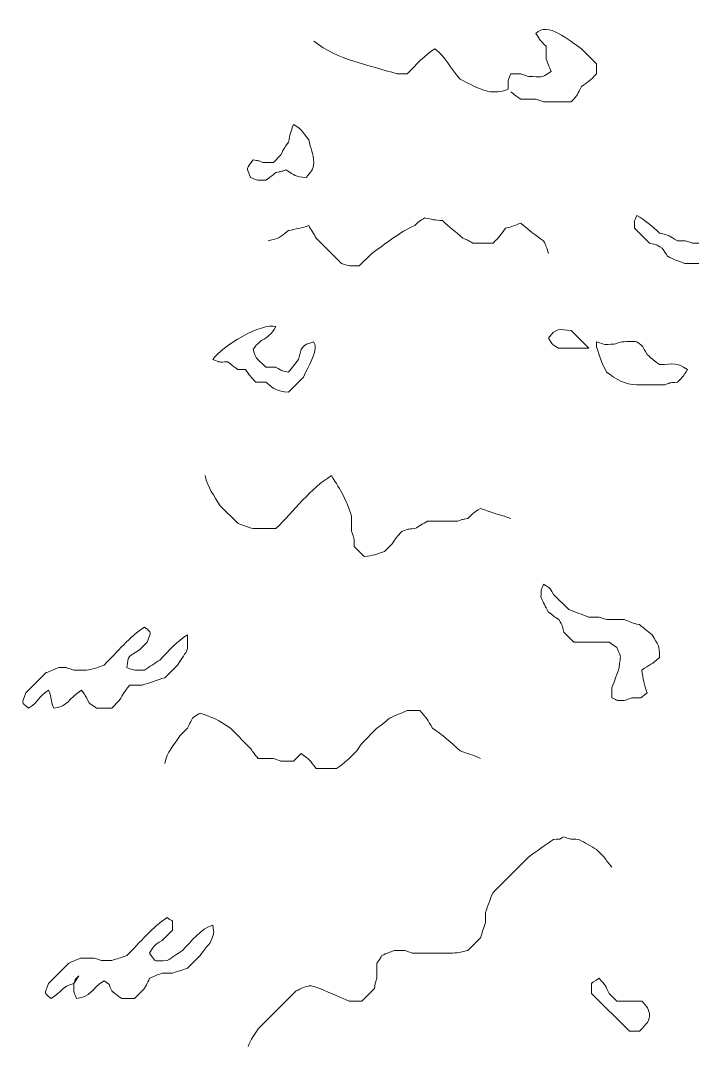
# Model space of a CAD drawing. Header units: millimetres. Extents: x -6423 to -1759, y 6 to 2012.
# Drawn here: x -2181.9 to -2142, y 1138 to 1198.9 of the extents above; entities that cross this region are included whole.
import ezdxf

# ---------------------------------------------------------------- set-up
doc = ezdxf.new("R2010")
doc.units = ezdxf.units.MM
doc.header["$MEASUREMENT"] = 0
doc.layers.add('layer 1', color=7, linetype='Continuous')

msp = doc.modelspace()

# ---------------------------------------------------------------- linework, layer by layer
at = {"layer": 'layer 1', "color": 177, "lineweight": 9}
for points, knots in [([(-2152.8378, 1194.6635), (-2152.5726, 1194.4538), (-2152.5172, 1194.3925), (-2152.2383, 1194.214), (-2152.2383, 1194.214), (-2152.2383, 1194.214), (-2151.3387, 1194.2138), (-2151.3387, 1194.2138), (-2151.3387, 1194.2138), (-2151.3297, 1194.2096), (-2150.9139, 1194.073), (-2150.889, 1194.0639), (-2150.889, 1194.0639), (-2150.889, 1194.0639), (-2149.2398, 1194.064), (-2149.2398, 1194.064), (-2149.2398, 1194.064), (-2148.8465, 1194.5), (-2148.8686, 1194.494), (-2148.64, 1194.9633), (-2148.64, 1194.9633), (-2148.2188, 1195.2481), (-2148.1349, 1195.3273), (-2147.7406, 1195.7132), (-2147.7406, 1195.7132), (-2147.7406, 1195.7132), (-2147.7406, 1196.3129), (-2147.7406, 1196.3129), (-2147.7406, 1196.3129), (-2147.7406, 1196.3129), (-2148.64, 1197.2123), (-2148.64, 1197.2123), (-2148.64, 1197.2123), (-2149.3416, 1197.671), (-2150.6731, 1198.887), (-2151.3389, 1198.1118), (-2151.3389, 1198.1118), (-2151.0819, 1197.6864), (-2151.117, 1197.7485), (-2150.7389, 1197.3625), (-2150.7389, 1197.3625), (-2150.7389, 1197.3625), (-2150.7389, 1196.6126), (-2150.7389, 1196.6126), (-2150.7389, 1196.6126), (-2150.6382, 1196.3667), (-2150.5382, 1196.1099), (-2150.4391, 1195.8631), (-2150.4391, 1195.8631), (-2151.0817, 1195.4051), (-2150.9549, 1195.5632), (-2151.7885, 1195.5632), (-2151.7885, 1195.5632), (-2151.7975, 1195.5674), (-2152.2132, 1195.7039), (-2152.2383, 1195.7132), (-2152.2383, 1195.7132), (-2152.2383, 1195.7132), (-2152.8378, 1195.7129), (-2152.8378, 1195.7129), (-2152.8378, 1195.7129), (-2153.0371, 1195.2001), (-2152.9879, 1195.4297), (-2152.9879, 1194.8134), (-2152.9879, 1194.8134), (-2153.2068, 1194.7348), (-2153.3299, 1194.6638), (-2153.5877, 1194.6638), (-2153.5877, 1194.6638), (-2153.5877, 1194.6638), (-2154.0374, 1194.6635), (-2154.0374, 1194.6635), (-2154.0374, 1194.6635), (-2154.43, 1194.6638), (-2155.4791, 1195.1993), (-2155.8365, 1195.4132), (-2155.8365, 1195.4132), (-2156.4374, 1196.0642), (-2156.7087, 1196.7392), (-2157.3356, 1197.2123), (-2157.3356, 1197.2123), (-2157.9528, 1196.8347), (-2158.4385, 1196.2594), (-2158.9849, 1195.7132), (-2158.9849, 1195.7132), (-2158.9849, 1195.7132), (-2159.5846, 1195.7129), (-2159.5846, 1195.7129), (-2159.5846, 1195.7129), (-2161.2748, 1196.261), (-2163.09, 1196.5238), (-2164.5321, 1197.662)], [0, 0, 0, 0, 0.0416667, 0.0416667, 0.0416667, 0.0416667, 0.0833333, 0.0833333, 0.0833333, 0.0833333, 0.125, 0.125, 0.125, 0.125, 0.1666667, 0.1666667, 0.1666667, 0.1666667, 0.2083333, 0.2083333, 0.2083333, 0.2083333, 0.25, 0.25, 0.25, 0.25, 0.2916667, 0.2916667, 0.2916667, 0.2916667, 0.3333333, 0.3333333, 0.3333333, 0.3333333, 0.375, 0.375, 0.375, 0.375, 0.4166667, 0.4166667, 0.4166667, 0.4166667, 0.4583333, 0.4583333, 0.4583333, 0.4583333, 0.5, 0.5, 0.5, 0.5, 0.5416667, 0.5416667, 0.5416667, 0.5416667, 0.5833333, 0.5833333, 0.5833333, 0.5833333, 0.625, 0.625, 0.625, 0.625, 0.6666667, 0.6666667, 0.6666667, 0.6666667, 0.7083333, 0.7083333, 0.7083333, 0.7083333, 0.75, 0.75, 0.75, 0.75, 0.7916667, 0.7916667, 0.7916667, 0.7916667, 0.8333333, 0.8333333, 0.8333333, 0.8333333, 0.875, 0.875, 0.875, 0.875, 0.9166667, 0.9166667, 0.9166667, 0.9166667, 1, 1, 1, 1]), ([(-2164.8321, 1191.8149), (-2165.2755, 1192.3617), (-2165.1231, 1192.3339), (-2165.7317, 1192.7146), (-2165.7317, 1192.7146), (-2165.8965, 1192.3124), (-2165.948, 1192.1068), (-2166.0315, 1191.6651), (-2166.0315, 1191.6651), (-2166.3456, 1191.2338), (-2166.2596, 1191.3704), (-2166.4812, 1190.9153), (-2166.4812, 1190.9153), (-2166.4812, 1190.9153), (-2166.931, 1190.4657), (-2166.931, 1190.4657), (-2166.931, 1190.4657), (-2166.931, 1190.4657), (-2167.5307, 1190.4656), (-2167.5307, 1190.4656), (-2167.5307, 1190.4656), (-2167.8993, 1190.598), (-2167.7878, 1190.5493), (-2168.1304, 1190.6157), (-2168.1304, 1190.6157), (-2168.5465, 1190.0317), (-2168.5432, 1190.2432), (-2168.2803, 1189.5662), (-2168.2803, 1189.5662), (-2167.7674, 1189.367), (-2167.9974, 1189.4162), (-2167.3808, 1189.416), (-2167.3808, 1189.416), (-2167.0971, 1189.5977), (-2167.0526, 1189.6468), (-2166.781, 1189.866), (-2166.781, 1189.866), (-2166.4593, 1189.9334), (-2166.5232, 1189.9026), (-2166.1814, 1190.0158), (-2166.1814, 1190.0158), (-2165.6267, 1189.6836), (-2165.657, 1189.6181), (-2164.9818, 1189.5661), (-2164.9818, 1189.5661), (-2164.7206, 1189.8974), (-2164.5321, 1190.0204), (-2164.5321, 1190.4657), (-2164.5321, 1190.4657), (-2164.5321, 1191.003), (-2164.7303, 1191.2766), (-2164.8321, 1191.8149)], [0, 0, 0, 0, 0.0714286, 0.0714286, 0.0714286, 0.0714286, 0.1428571, 0.1428571, 0.1428571, 0.1428571, 0.2142857, 0.2142857, 0.2142857, 0.2142857, 0.2857143, 0.2857143, 0.2857143, 0.2857143, 0.3571429, 0.3571429, 0.3571429, 0.3571429, 0.4285714, 0.4285714, 0.4285714, 0.4285714, 0.5, 0.5, 0.5, 0.5, 0.5714286, 0.5714286, 0.5714286, 0.5714286, 0.6428571, 0.6428571, 0.6428571, 0.6428571, 0.7142857, 0.7142857, 0.7142857, 0.7142857, 0.7857143, 0.7857143, 0.7857143, 0.7857143, 0.8571429, 0.8571429, 0.8571429, 0.8571429, 1, 1, 1, 1]), ([(-2167.2308, 1185.8179), (-2166.5795, 1185.9553), (-2166.5589, 1186.0014), (-2166.0315, 1186.4175), (-2166.0315, 1186.4175), (-2165.6034, 1186.4987), (-2165.2367, 1186.5864), (-2164.8321, 1186.7173), (-2164.8321, 1186.7173), (-2164.6785, 1186.4572), (-2164.5376, 1186.227), (-2164.3823, 1185.9678), (-2164.3823, 1185.9678), (-2164.3823, 1185.9678), (-2162.8829, 1184.4685), (-2162.8829, 1184.4685), (-2162.8829, 1184.4685), (-2162.3274, 1184.2886), (-2162.4543, 1184.3186), (-2161.8334, 1184.3186), (-2161.8334, 1184.3186), (-2161.8334, 1184.3186), (-2161.0838, 1185.0684), (-2161.0838, 1185.0684), (-2161.0838, 1185.0684), (-2160.2433, 1185.6365), (-2159.4511, 1186.3301), (-2158.5352, 1186.7175), (-2158.5352, 1186.7175), (-2158.1839, 1187.0689), (-2158.2823, 1186.958), (-2157.9354, 1187.1671), (-2157.9354, 1187.1671), (-2157.5131, 1187.0876), (-2157.3532, 1187.0277), (-2156.8859, 1187.0176), (-2156.8859, 1187.0176), (-2156.4359, 1186.577), (-2156.1303, 1186.3773), (-2155.6866, 1185.9679), (-2155.6866, 1185.9679), (-2155.3616, 1185.8509), (-2155.3705, 1185.8352), (-2155.0868, 1185.6682), (-2155.0868, 1185.6682), (-2155.0868, 1185.6682), (-2153.8874, 1185.6682), (-2153.8874, 1185.6682), (-2153.8874, 1185.6682), (-2153.5015, 1186.0623), (-2153.4224, 1186.1465), (-2153.1381, 1186.5676), (-2153.1381, 1186.5676), (-2152.69, 1186.6621), (-2152.6479, 1186.7032), (-2152.2383, 1186.8674), (-2152.2383, 1186.8674), (-2151.7933, 1186.4565), (-2151.3656, 1186.1401), (-2150.889, 1185.818), (-2150.889, 1185.818), (-2150.7443, 1185.5136), (-2150.7, 1185.389), (-2150.589, 1185.0682)], [0, 0, 0, 0, 0.0588235, 0.0588235, 0.0588235, 0.0588235, 0.1176471, 0.1176471, 0.1176471, 0.1176471, 0.1764706, 0.1764706, 0.1764706, 0.1764706, 0.2352941, 0.2352941, 0.2352941, 0.2352941, 0.2941176, 0.2941176, 0.2941176, 0.2941176, 0.3529412, 0.3529412, 0.3529412, 0.3529412, 0.4117647, 0.4117647, 0.4117647, 0.4117647, 0.4705882, 0.4705882, 0.4705882, 0.4705882, 0.5294118, 0.5294118, 0.5294118, 0.5294118, 0.5882353, 0.5882353, 0.5882353, 0.5882353, 0.6470588, 0.6470588, 0.6470588, 0.6470588, 0.7058824, 0.7058824, 0.7058824, 0.7058824, 0.7647059, 0.7647059, 0.7647059, 0.7647059, 0.8235294, 0.8235294, 0.8235294, 0.8235294, 0.8823529, 0.8823529, 0.8823529, 0.8823529, 1, 1, 1, 1]), ([(-2135.8963, 1184.1687), (-2135.8963, 1184.1687), (-2136.6458, 1184.9184), (-2136.6458, 1184.9184), (-2136.6458, 1184.9184), (-2137.153, 1185.0937), (-2137.2137, 1185.09), (-2137.6956, 1185.368), (-2137.6956, 1185.368), (-2138.2849, 1185.3809), (-2138.0655, 1185.3462), (-2138.595, 1185.5182), (-2138.595, 1185.5182), (-2138.595, 1185.5182), (-2140.5441, 1185.518), (-2140.5441, 1185.518), (-2140.5441, 1185.518), (-2140.5531, 1185.5221), (-2140.9687, 1185.6591), (-2140.9938, 1185.6682), (-2140.9938, 1185.6682), (-2140.9938, 1185.6682), (-2142.0432, 1185.668), (-2142.0432, 1185.668), (-2142.0432, 1185.668), (-2142.5727, 1185.8398), (-2142.3533, 1185.8052), (-2142.9427, 1185.818), (-2142.9427, 1185.818), (-2143.4329, 1186.1114), (-2143.4182, 1186.1469), (-2143.9923, 1186.2677), (-2143.9923, 1186.2677), (-2144.4226, 1186.6646), (-2144.8704, 1187.0289), (-2145.3418, 1187.3173), (-2145.3418, 1187.3173), (-2145.5317, 1186.8386), (-2145.4786, 1187.1739), (-2145.4916, 1186.5677), (-2145.4916, 1186.5677), (-2145.4916, 1186.5677), (-2144.592, 1185.668), (-2144.592, 1185.668), (-2144.592, 1185.668), (-2144.0858, 1185.5701), (-2144.2904, 1185.6267), (-2143.8423, 1185.3683), (-2143.8423, 1185.3683), (-2143.8329, 1185.3505), (-2143.5587, 1184.9439), (-2143.5425, 1184.9183), (-2143.5425, 1184.9183), (-2143.0609, 1184.6402), (-2143.0001, 1184.6441), (-2142.493, 1184.4687), (-2142.493, 1184.4687), (-2142.493, 1184.4687), (-2139.9443, 1184.4687), (-2139.9443, 1184.4687), (-2139.9443, 1184.4687), (-2139.6285, 1184.3638), (-2139.4903, 1184.3061), (-2139.1947, 1184.1687), (-2139.1947, 1184.1687), (-2138.9228, 1183.0697), (-2139.7005, 1183.2898), (-2139.7943, 1182.0699), (-2139.7943, 1182.0699), (-2139.2204, 1181.8469), (-2139.2441, 1181.92), (-2138.595, 1181.9197), (-2138.595, 1181.9197), (-2138.586, 1181.924), (-2138.1704, 1182.0608), (-2138.1452, 1182.0699), (-2138.1452, 1182.0699), (-2137.8457, 1182.012), (-2137.6951, 1181.9762), (-2137.3955, 1181.9197), (-2137.3955, 1181.9197), (-2136.8288, 1182.7156), (-2137.1718, 1182.3084), (-2137.2456, 1183.2691), (-2137.2456, 1183.2691), (-2136.5635, 1183.5487), (-2136.355, 1183.5048), (-2135.8963, 1184.1687)], [0, 0, 0, 0, 0.0434783, 0.0434783, 0.0434783, 0.0434783, 0.0869565, 0.0869565, 0.0869565, 0.0869565, 0.1304348, 0.1304348, 0.1304348, 0.1304348, 0.173913, 0.173913, 0.173913, 0.173913, 0.2173913, 0.2173913, 0.2173913, 0.2173913, 0.2608696, 0.2608696, 0.2608696, 0.2608696, 0.3043478, 0.3043478, 0.3043478, 0.3043478, 0.3478261, 0.3478261, 0.3478261, 0.3478261, 0.3913043, 0.3913043, 0.3913043, 0.3913043, 0.4347826, 0.4347826, 0.4347826, 0.4347826, 0.4782609, 0.4782609, 0.4782609, 0.4782609, 0.5217391, 0.5217391, 0.5217391, 0.5217391, 0.5652174, 0.5652174, 0.5652174, 0.5652174, 0.6086957, 0.6086957, 0.6086957, 0.6086957, 0.6521739, 0.6521739, 0.6521739, 0.6521739, 0.6956522, 0.6956522, 0.6956522, 0.6956522, 0.7391304, 0.7391304, 0.7391304, 0.7391304, 0.7826087, 0.7826087, 0.7826087, 0.7826087, 0.826087, 0.826087, 0.826087, 0.826087, 0.8695652, 0.8695652, 0.8695652, 0.8695652, 0.9130435, 0.9130435, 0.9130435, 0.9130435, 1, 1, 1, 1]), ([(-2164.5321, 1179.8211), (-2165.2534, 1179.6134), (-2165.2804, 1179.4895), (-2165.4317, 1178.7713), (-2165.4317, 1178.7713), (-2165.6558, 1178.4938), (-2165.8067, 1178.2991), (-2166.0315, 1178.0219), (-2166.0315, 1178.0219), (-2166.5378, 1178.1196), (-2166.3331, 1178.063), (-2166.7812, 1178.3216), (-2166.7812, 1178.3216), (-2166.7812, 1178.3216), (-2167.381, 1178.3217), (-2167.381, 1178.3217), (-2167.381, 1178.3217), (-2167.9076, 1178.8482), (-2167.9403, 1178.7099), (-2168.1304, 1179.3711), (-2168.1304, 1179.3711), (-2167.6037, 1180.1658), (-2167.385, 1179.7332), (-2166.781, 1180.7204), (-2166.781, 1180.7204), (-2167.611, 1180.979), (-2169.999, 1179.5561), (-2170.5293, 1178.7713), (-2170.5293, 1178.7713), (-2170.0165, 1178.5723), (-2170.2461, 1178.6214), (-2169.6297, 1178.6214), (-2169.6297, 1178.6214), (-2169.3602, 1178.4083), (-2169.3041, 1178.3548), (-2169.0301, 1178.1718), (-2169.0301, 1178.1718), (-2169.0301, 1178.1718), (-2168.5803, 1178.1718), (-2168.5803, 1178.1718), (-2168.5803, 1178.1718), (-2168.3361, 1177.8065), (-2168.3048, 1177.7732), (-2167.9805, 1177.422), (-2167.9805, 1177.422), (-2167.9805, 1177.422), (-2167.3808, 1177.4222), (-2167.3808, 1177.4222), (-2167.3808, 1177.4222), (-2166.828, 1176.9858), (-2166.7469, 1176.8774), (-2166.0315, 1176.8225), (-2166.0315, 1176.8225), (-2166.0315, 1176.8225), (-2165.1319, 1177.7218), (-2165.1319, 1177.7218), (-2165.1319, 1177.7218), (-2164.9727, 1178.1191), (-2164.8142, 1178.3814), (-2164.6411, 1178.7714), (-2164.6411, 1178.7714), (-2164.2598, 1179.631), (-2164.5476, 1179.6993), (-2164.5321, 1179.8211)], [0, 0, 0, 0, 0.0588235, 0.0588235, 0.0588235, 0.0588235, 0.1176471, 0.1176471, 0.1176471, 0.1176471, 0.1764706, 0.1764706, 0.1764706, 0.1764706, 0.2352941, 0.2352941, 0.2352941, 0.2352941, 0.2941176, 0.2941176, 0.2941176, 0.2941176, 0.3529412, 0.3529412, 0.3529412, 0.3529412, 0.4117647, 0.4117647, 0.4117647, 0.4117647, 0.4705882, 0.4705882, 0.4705882, 0.4705882, 0.5294118, 0.5294118, 0.5294118, 0.5294118, 0.5882353, 0.5882353, 0.5882353, 0.5882353, 0.6470588, 0.6470588, 0.6470588, 0.6470588, 0.7058824, 0.7058824, 0.7058824, 0.7058824, 0.7647059, 0.7647059, 0.7647059, 0.7647059, 0.8235294, 0.8235294, 0.8235294, 0.8235294, 0.8823529, 0.8823529, 0.8823529, 0.8823529, 1, 1, 1, 1]), ([(-2148.1914, 1179.4302), (-2148.1914, 1179.4302), (-2149.9906, 1179.4302), (-2149.9906, 1179.4302), (-2149.9906, 1179.4302), (-2150.5089, 1179.7767), (-2150.2571, 1179.5266), (-2150.5904, 1180.0298), (-2150.5904, 1180.0298), (-2150.1543, 1180.672), (-2149.9528, 1180.5596), (-2149.241, 1180.4795), (-2149.241, 1180.4795), (-2149.241, 1180.4795), (-2148.1914, 1179.4302), (-2148.1914, 1179.4302)], [0, 0, 0, 0, 0.2, 0.2, 0.2, 0.2, 0.4, 0.4, 0.4, 0.4, 0.6, 0.6, 0.6, 0.6, 1, 1, 1, 1]), ([(-2142.3432, 1178.1718), (-2143.004, 1178.6424), (-2143.1413, 1178.4718), (-2143.9923, 1178.4715), (-2143.9923, 1178.4715), (-2144.3578, 1178.7158), (-2144.3907, 1178.7471), (-2144.742, 1179.0713), (-2144.742, 1179.0713), (-2145.0525, 1179.5896), (-2144.9102, 1179.4863), (-2145.3416, 1179.8208), (-2145.3416, 1179.8208), (-2145.6285, 1179.8393), (-2145.8168, 1179.8301), (-2146.2412, 1179.8211), (-2146.2412, 1179.8211), (-2146.2502, 1179.8168), (-2146.6658, 1179.6799), (-2146.6909, 1179.6711), (-2146.6909, 1179.6711), (-2147.3243, 1179.6709), (-2147.1901, 1179.6073), (-2147.7406, 1179.8211), (-2147.7406, 1179.8211), (-2147.7406, 1179.8211), (-2147.7406, 1179.5211), (-2147.7406, 1179.5211), (-2147.7406, 1179.5211), (-2147.5308, 1178.9148), (-2147.4727, 1178.5969), (-2147.1408, 1178.0218), (-2147.1408, 1178.0218), (-2146.6066, 1177.6004), (-2146.049, 1177.2722), (-2145.3416, 1177.2721), (-2145.3416, 1177.2721), (-2145.3416, 1177.2721), (-2144.1423, 1177.2721), (-2144.1423, 1177.2721), (-2144.1423, 1177.2721), (-2144.1423, 1177.2721), (-2143.6925, 1177.2721), (-2143.6925, 1177.2721), (-2143.6925, 1177.2721), (-2143.2525, 1177.4181), (-2143.4168, 1177.3855), (-2142.9427, 1177.422), (-2142.9427, 1177.422), (-2142.5618, 1177.8029), (-2142.5963, 1177.758), (-2142.3432, 1178.1718)], [0, 0, 0, 0, 0.0714286, 0.0714286, 0.0714286, 0.0714286, 0.1428571, 0.1428571, 0.1428571, 0.1428571, 0.2142857, 0.2142857, 0.2142857, 0.2142857, 0.2857143, 0.2857143, 0.2857143, 0.2857143, 0.3571429, 0.3571429, 0.3571429, 0.3571429, 0.4285714, 0.4285714, 0.4285714, 0.4285714, 0.5, 0.5, 0.5, 0.5, 0.5714286, 0.5714286, 0.5714286, 0.5714286, 0.6428571, 0.6428571, 0.6428571, 0.6428571, 0.7142857, 0.7142857, 0.7142857, 0.7142857, 0.7857143, 0.7857143, 0.7857143, 0.7857143, 0.8571429, 0.8571429, 0.8571429, 0.8571429, 1, 1, 1, 1]), ([(-2170.979, 1171.8748), (-2170.8241, 1171.1392), (-2170.4623, 1170.715), (-2170.0794, 1170.0756), (-2170.0794, 1170.0756), (-2170.0794, 1170.0756), (-2169.0299, 1169.0263), (-2169.0299, 1169.0263), (-2169.0299, 1169.0263), (-2168.7298, 1168.9223), (-2168.4306, 1168.8302), (-2168.1304, 1168.7264), (-2168.1304, 1168.7264), (-2168.1304, 1168.7264), (-2166.781, 1168.7264), (-2166.781, 1168.7264), (-2166.781, 1168.7264), (-2165.7557, 1169.7517), (-2164.6746, 1171.1454), (-2163.4827, 1171.8747), (-2163.4827, 1171.8747), (-2162.8884, 1170.9659), (-2162.6327, 1170.4853), (-2162.2833, 1169.4762), (-2162.2833, 1169.4762), (-2162.2833, 1169.4762), (-2162.2833, 1168.5766), (-2162.2833, 1168.5766), (-2162.2833, 1168.5766), (-2162.1116, 1168.047), (-2162.1461, 1168.2663), (-2162.1334, 1167.677), (-2162.1334, 1167.677), (-2162.1334, 1167.677), (-2161.5337, 1167.0771), (-2161.5337, 1167.0771), (-2161.5337, 1167.0771), (-2160.9799, 1167.1196), (-2160.8246, 1167.2074), (-2160.3343, 1167.377), (-2160.3343, 1167.377), (-2160.3343, 1167.377), (-2159.8847, 1167.8266), (-2159.8847, 1167.8266), (-2159.8847, 1167.8266), (-2159.6404, 1168.1922), (-2159.6092, 1168.2254), (-2159.2848, 1168.5766), (-2159.2848, 1168.5766), (-2158.8447, 1168.7223), (-2159.009, 1168.6899), (-2158.5352, 1168.7262), (-2158.5352, 1168.7262), (-2158.2749, 1168.8798), (-2158.0449, 1169.0208), (-2157.7855, 1169.1761), (-2157.7855, 1169.1761), (-2157.7855, 1169.1761), (-2155.9863, 1169.176), (-2155.9863, 1169.176), (-2155.9863, 1169.176), (-2155.618, 1169.3087), (-2155.7296, 1169.2597), (-2155.3868, 1169.3262), (-2155.3868, 1169.3262), (-2155.0059, 1169.7069), (-2155.051, 1169.6726), (-2154.6369, 1169.9258), (-2154.6369, 1169.9258), (-2153.9913, 1169.6669), (-2153.4266, 1169.5545), (-2152.8378, 1169.326)], [0, 0, 0, 0, 0.0526316, 0.0526316, 0.0526316, 0.0526316, 0.1052632, 0.1052632, 0.1052632, 0.1052632, 0.1578947, 0.1578947, 0.1578947, 0.1578947, 0.2105263, 0.2105263, 0.2105263, 0.2105263, 0.2631579, 0.2631579, 0.2631579, 0.2631579, 0.3157895, 0.3157895, 0.3157895, 0.3157895, 0.3684211, 0.3684211, 0.3684211, 0.3684211, 0.4210526, 0.4210526, 0.4210526, 0.4210526, 0.4736842, 0.4736842, 0.4736842, 0.4736842, 0.5263158, 0.5263158, 0.5263158, 0.5263158, 0.5789474, 0.5789474, 0.5789474, 0.5789474, 0.6315789, 0.6315789, 0.6315789, 0.6315789, 0.6842105, 0.6842105, 0.6842105, 0.6842105, 0.7368421, 0.7368421, 0.7368421, 0.7368421, 0.7894737, 0.7894737, 0.7894737, 0.7894737, 0.8421053, 0.8421053, 0.8421053, 0.8421053, 0.8947368, 0.8947368, 0.8947368, 0.8947368, 1, 1, 1, 1]), ([(-2144.4421, 1162.4295), (-2144.7197, 1162.6535), (-2144.9145, 1162.8042), (-2145.1916, 1163.029), (-2145.1916, 1163.029), (-2145.6396, 1163.1234), (-2145.6816, 1163.1647), (-2146.0914, 1163.329), (-2146.0914, 1163.329), (-2146.0914, 1163.329), (-2147.1409, 1163.3289), (-2147.1409, 1163.3289), (-2147.1409, 1163.3289), (-2147.1498, 1163.3333), (-2147.5654, 1163.4699), (-2147.5905, 1163.479), (-2147.5905, 1163.479), (-2147.5905, 1163.479), (-2148.1903, 1163.4789), (-2148.1903, 1163.4789), (-2148.1903, 1163.4789), (-2148.6177, 1163.6269), (-2148.9717, 1163.7611), (-2149.3896, 1163.9288), (-2149.3896, 1163.9288), (-2149.3896, 1163.9288), (-2150.2892, 1164.8284), (-2150.2892, 1164.8284), (-2150.2892, 1164.8284), (-2150.6357, 1165.3466), (-2150.3859, 1165.0945), (-2150.889, 1165.4282), (-2150.889, 1165.4282), (-2151.079, 1164.9491), (-2151.0256, 1165.2848), (-2151.0388, 1164.6782), (-2151.0388, 1164.6782), (-2150.8774, 1164.2759), (-2150.8144, 1164.1549), (-2150.589, 1163.7789), (-2150.589, 1163.7789), (-2150.3195, 1163.5656), (-2150.2634, 1163.5124), (-2149.9894, 1163.3289), (-2149.9894, 1163.3289), (-2149.7234, 1162.878), (-2149.7939, 1163.0742), (-2149.6894, 1162.5793), (-2149.6894, 1162.5793), (-2149.6894, 1162.5793), (-2149.0898, 1161.9798), (-2149.0898, 1161.9798), (-2149.0898, 1161.9798), (-2149.0898, 1161.9798), (-2146.9909, 1161.9795), (-2146.9909, 1161.9795), (-2146.9909, 1161.9795), (-2146.9732, 1161.9701), (-2146.5667, 1161.6962), (-2146.541, 1161.6797), (-2146.541, 1161.6797), (-2146.1976, 1160.9048), (-2146.3462, 1161.2976), (-2146.3913, 1160.4804), (-2146.3913, 1160.4804), (-2146.539, 1160.053), (-2146.6733, 1159.6991), (-2146.8409, 1159.2808), (-2146.8409, 1159.2808), (-2146.8409, 1159.2808), (-2146.8409, 1158.6813), (-2146.8409, 1158.6813), (-2146.8409, 1158.6813), (-2146.3623, 1158.4913), (-2146.6979, 1158.5447), (-2146.0913, 1158.5315), (-2146.0913, 1158.5315), (-2146.0821, 1158.5356), (-2145.6665, 1158.6723), (-2145.6414, 1158.6814), (-2145.6414, 1158.6814), (-2144.8364, 1158.699), (-2145.3188, 1158.5702), (-2144.7419, 1158.9813), (-2144.7419, 1158.9813), (-2144.8866, 1159.4264), (-2145.0038, 1159.8364), (-2145.0419, 1160.3305), (-2145.0419, 1160.3305), (-2144.58, 1160.6696), (-2144.455, 1160.663), (-2143.9923, 1161.08), (-2143.9923, 1161.08), (-2144.0098, 1161.875), (-2144.0586, 1161.7796), (-2144.4421, 1162.4295)], [0, 0, 0, 0, 0.04, 0.04, 0.04, 0.04, 0.08, 0.08, 0.08, 0.08, 0.12, 0.12, 0.12, 0.12, 0.16, 0.16, 0.16, 0.16, 0.2, 0.2, 0.2, 0.2, 0.24, 0.24, 0.24, 0.24, 0.28, 0.28, 0.28, 0.28, 0.32, 0.32, 0.32, 0.32, 0.36, 0.36, 0.36, 0.36, 0.4, 0.4, 0.4, 0.4, 0.44, 0.44, 0.44, 0.44, 0.48, 0.48, 0.48, 0.48, 0.52, 0.52, 0.52, 0.52, 0.56, 0.56, 0.56, 0.56, 0.6, 0.6, 0.6, 0.6, 0.64, 0.64, 0.64, 0.64, 0.68, 0.68, 0.68, 0.68, 0.72, 0.72, 0.72, 0.72, 0.76, 0.76, 0.76, 0.76, 0.8, 0.8, 0.8, 0.8, 0.84, 0.84, 0.84, 0.84, 0.88, 0.88, 0.88, 0.88, 0.92, 0.92, 0.92, 0.92, 1, 1, 1, 1]), ([(-2172.0287, 1162.4294), (-2172.6456, 1162.0518), (-2173.1316, 1161.4764), (-2173.6777, 1160.9301), (-2173.6777, 1160.9301), (-2173.9815, 1160.7317), (-2174.2736, 1160.5293), (-2174.5772, 1160.3305), (-2174.5772, 1160.3305), (-2175.2107, 1160.3305), (-2175.0766, 1160.2669), (-2175.6268, 1160.4805), (-2175.6268, 1160.4805), (-2175.5495, 1161.2636), (-2175.5292, 1161.0892), (-2174.877, 1161.5298), (-2174.877, 1161.5298), (-2174.877, 1161.5298), (-2174.4273, 1161.9798), (-2174.4273, 1161.9798), (-2174.4273, 1161.9798), (-2174.1987, 1162.6852), (-2174.1069, 1162.4752), (-2174.5772, 1162.8793), (-2174.5772, 1162.8793), (-2175.4406, 1162.351), (-2176.2242, 1161.382), (-2176.9762, 1160.6304), (-2176.9762, 1160.6304), (-2177.2535, 1160.5342), (-2177.7388, 1160.3306), (-2178.0257, 1160.3306), (-2178.0257, 1160.3306), (-2178.0257, 1160.3306), (-2178.7754, 1160.3305), (-2178.7754, 1160.3305), (-2178.7754, 1160.3305), (-2178.7843, 1160.3345), (-2179.1998, 1160.4715), (-2179.225, 1160.4804), (-2179.225, 1160.4804), (-2179.225, 1160.4804), (-2179.6747, 1160.4805), (-2179.6747, 1160.4805), (-2179.6747, 1160.4805), (-2179.9208, 1160.3794), (-2180.1773, 1160.2798), (-2180.4246, 1160.1804), (-2180.4246, 1160.1804), (-2180.4246, 1160.1804), (-2181.6237, 1158.9811), (-2181.6237, 1158.9811), (-2181.6237, 1158.9811), (-2181.8526, 1158.2758), (-2181.9442, 1158.4854), (-2181.4739, 1158.0815), (-2181.4739, 1158.0815), (-2180.7415, 1158.5396), (-2181.0071, 1158.6728), (-2180.2744, 1159.131), (-2180.2744, 1159.131), (-2180.0727, 1158.611), (-2180.1766, 1158.602), (-2179.9745, 1158.0815), (-2179.9745, 1158.0815), (-2179.0569, 1158.1721), (-2179.1486, 1158.6273), (-2178.3254, 1159.1312), (-2178.3254, 1159.1312), (-2178.0113, 1158.6997), (-2178.0973, 1158.8366), (-2177.8756, 1158.3815), (-2177.8756, 1158.3815), (-2177.8579, 1158.3718), (-2177.4514, 1158.0979), (-2177.4259, 1158.0815), (-2177.4259, 1158.0815), (-2177.4259, 1158.0815), (-2176.5263, 1158.0817), (-2176.5263, 1158.0817), (-2176.5263, 1158.0817), (-2176.5263, 1158.0817), (-2176.0766, 1158.5313), (-2176.0766, 1158.5313), (-2176.0766, 1158.5313), (-2175.838, 1158.9298), (-2175.7824, 1159.0436), (-2175.4768, 1159.431), (-2175.4768, 1159.431), (-2175.4768, 1159.431), (-2174.7272, 1159.4309), (-2174.7272, 1159.4309), (-2174.7272, 1159.4309), (-2174.2787, 1159.5862), (-2173.8263, 1159.7257), (-2173.3779, 1159.8806), (-2173.3779, 1159.8806), (-2173.3779, 1159.8806), (-2172.6282, 1160.6304), (-2172.6282, 1160.6304), (-2172.6282, 1160.6304), (-2171.8143, 1161.8749), (-2172.071, 1161.2372), (-2172.0287, 1162.4294)], [0, 0, 0, 0, 0.037037, 0.037037, 0.037037, 0.037037, 0.0740741, 0.0740741, 0.0740741, 0.0740741, 0.1111111, 0.1111111, 0.1111111, 0.1111111, 0.1481481, 0.1481481, 0.1481481, 0.1481481, 0.1851852, 0.1851852, 0.1851852, 0.1851852, 0.2222222, 0.2222222, 0.2222222, 0.2222222, 0.2592593, 0.2592593, 0.2592593, 0.2592593, 0.2962963, 0.2962963, 0.2962963, 0.2962963, 0.3333333, 0.3333333, 0.3333333, 0.3333333, 0.3703704, 0.3703704, 0.3703704, 0.3703704, 0.4074074, 0.4074074, 0.4074074, 0.4074074, 0.4444444, 0.4444444, 0.4444444, 0.4444444, 0.4814815, 0.4814815, 0.4814815, 0.4814815, 0.5185185, 0.5185185, 0.5185185, 0.5185185, 0.5555556, 0.5555556, 0.5555556, 0.5555556, 0.5925926, 0.5925926, 0.5925926, 0.5925926, 0.6296296, 0.6296296, 0.6296296, 0.6296296, 0.6666667, 0.6666667, 0.6666667, 0.6666667, 0.7037037, 0.7037037, 0.7037037, 0.7037037, 0.7407407, 0.7407407, 0.7407407, 0.7407407, 0.7777778, 0.7777778, 0.7777778, 0.7777778, 0.8148148, 0.8148148, 0.8148148, 0.8148148, 0.8518519, 0.8518519, 0.8518519, 0.8518519, 0.8888889, 0.8888889, 0.8888889, 0.8888889, 0.9259259, 0.9259259, 0.9259259, 0.9259259, 1, 1, 1, 1]), ([(-2173.3779, 1154.7833), (-2173.2265, 1155.5017), (-2172.8778, 1155.8214), (-2172.4783, 1156.4326), (-2172.4783, 1156.4326), (-2172.4783, 1156.4326), (-2172.0285, 1156.8824), (-2172.0285, 1156.8824), (-2172.0285, 1156.8824), (-2171.989, 1156.9739), (-2171.7743, 1157.386), (-2171.7286, 1157.4817), (-2171.7286, 1157.4817), (-2171.7111, 1157.4917), (-2171.3042, 1157.7654), (-2171.2788, 1157.782), (-2171.2788, 1157.782), (-2170.4058, 1157.4794), (-2170.269, 1157.3981), (-2169.4797, 1156.8824), (-2169.4797, 1156.8824), (-2169.4797, 1156.8824), (-2168.2804, 1155.6828), (-2168.2804, 1155.6828), (-2168.2804, 1155.6828), (-2168.0987, 1155.3991), (-2168.05, 1155.3547), (-2167.8306, 1155.0833), (-2167.8306, 1155.0833), (-2167.8306, 1155.0833), (-2166.931, 1155.083), (-2166.931, 1155.083), (-2166.931, 1155.083), (-2166.922, 1155.079), (-2166.5064, 1154.9421), (-2166.4812, 1154.9332), (-2166.4812, 1154.9332), (-2166.4812, 1154.9332), (-2165.7317, 1154.9331), (-2165.7317, 1154.9331), (-2165.7317, 1154.9331), (-2165.7317, 1154.9331), (-2165.2819, 1155.383), (-2165.2819, 1155.383), (-2165.2819, 1155.383), (-2164.705, 1154.9842), (-2164.8218, 1155.0252), (-2164.3823, 1154.4834), (-2164.3823, 1154.4834), (-2164.3823, 1154.4834), (-2163.1827, 1154.4834), (-2163.1827, 1154.4834), (-2163.1827, 1154.4834), (-2162.6623, 1154.8351), (-2162.4536, 1155.0627), (-2161.9834, 1155.5329), (-2161.9834, 1155.5329), (-2161.974, 1155.5504), (-2161.7002, 1155.9573), (-2161.6836, 1155.9826), (-2161.6836, 1155.9826), (-2161.6836, 1155.9826), (-2160.784, 1156.8824), (-2160.784, 1156.8824), (-2160.784, 1156.8824), (-2160.4187, 1157.1265), (-2160.3855, 1157.1578), (-2160.0343, 1157.4819), (-2160.0343, 1157.4819), (-2159.6681, 1157.629), (-2159.3513, 1157.7848), (-2158.9852, 1157.9315), (-2158.9852, 1157.9315), (-2158.9852, 1157.9315), (-2158.2352, 1157.9317), (-2158.2352, 1157.9317), (-2158.2352, 1157.9317), (-2157.7851, 1157.4438), (-2157.7945, 1157.398), (-2157.4857, 1156.8822), (-2157.4857, 1156.8822), (-2156.9335, 1156.5091), (-2156.3396, 1156.0251), (-2155.8366, 1155.5329), (-2155.8366, 1155.5329), (-2155.387, 1155.3773), (-2155.0746, 1155.2863), (-2154.6369, 1155.083)], [0, 0, 0, 0, 0.0434783, 0.0434783, 0.0434783, 0.0434783, 0.0869565, 0.0869565, 0.0869565, 0.0869565, 0.1304348, 0.1304348, 0.1304348, 0.1304348, 0.173913, 0.173913, 0.173913, 0.173913, 0.2173913, 0.2173913, 0.2173913, 0.2173913, 0.2608696, 0.2608696, 0.2608696, 0.2608696, 0.3043478, 0.3043478, 0.3043478, 0.3043478, 0.3478261, 0.3478261, 0.3478261, 0.3478261, 0.3913043, 0.3913043, 0.3913043, 0.3913043, 0.4347826, 0.4347826, 0.4347826, 0.4347826, 0.4782609, 0.4782609, 0.4782609, 0.4782609, 0.5217391, 0.5217391, 0.5217391, 0.5217391, 0.5652174, 0.5652174, 0.5652174, 0.5652174, 0.6086957, 0.6086957, 0.6086957, 0.6086957, 0.6521739, 0.6521739, 0.6521739, 0.6521739, 0.6956522, 0.6956522, 0.6956522, 0.6956522, 0.7391304, 0.7391304, 0.7391304, 0.7391304, 0.7826087, 0.7826087, 0.7826087, 0.7826087, 0.826087, 0.826087, 0.826087, 0.826087, 0.8695652, 0.8695652, 0.8695652, 0.8695652, 0.9130435, 0.9130435, 0.9130435, 0.9130435, 1, 1, 1, 1]), ([(-2168.4304, 1137.9915), (-2168.224, 1138.4793), (-2168.1199, 1138.599), (-2167.8306, 1139.041), (-2167.8306, 1139.041), (-2167.8306, 1139.041), (-2165.5816, 1141.2899), (-2165.5816, 1141.2899), (-2165.5816, 1141.2899), (-2165.2518, 1141.4221), (-2165.0308, 1141.5898), (-2164.6821, 1141.5897), (-2164.6821, 1141.5897), (-2164.4021, 1141.5898), (-2162.9125, 1140.8561), (-2162.4332, 1140.6903), (-2162.4332, 1140.6903), (-2162.4332, 1140.6903), (-2161.6836, 1140.6901), (-2161.6836, 1140.6901), (-2161.6836, 1140.6901), (-2161.6836, 1140.6901), (-2160.9339, 1141.4399), (-2160.9339, 1141.4399), (-2160.9339, 1141.4399), (-2160.8664, 1141.762), (-2160.8974, 1141.6978), (-2160.784, 1142.0397), (-2160.784, 1142.0397), (-2160.784, 1142.0397), (-2160.784, 1142.939), (-2160.784, 1142.939), (-2160.784, 1142.939), (-2160.7745, 1142.9565), (-2160.5007, 1143.3635), (-2160.4841, 1143.3888), (-2160.4841, 1143.3888), (-2160.1799, 1143.5337), (-2160.0554, 1143.5775), (-2159.7345, 1143.6887), (-2159.7345, 1143.6887), (-2159.7345, 1143.6887), (-2159.1347, 1143.6886), (-2159.1347, 1143.6886), (-2159.1347, 1143.6886), (-2159.1257, 1143.6847), (-2158.7102, 1143.5478), (-2158.685, 1143.5388), (-2158.685, 1143.5388), (-2158.685, 1143.5388), (-2157.7855, 1143.5387), (-2157.7855, 1143.5387), (-2157.7855, 1143.5387), (-2157.7855, 1143.5387), (-2156.2862, 1143.5387), (-2156.2862, 1143.5387), (-2156.2862, 1143.5387), (-2155.9266, 1143.5387), (-2155.719, 1143.6259), (-2155.3868, 1143.6887), (-2155.3868, 1143.6887), (-2155.3868, 1143.6887), (-2154.6369, 1144.4383), (-2154.6369, 1144.4383), (-2154.6369, 1144.4383), (-2154.5333, 1144.7385), (-2154.4412, 1145.0378), (-2154.3372, 1145.3379), (-2154.3372, 1145.3379), (-2154.3372, 1145.3379), (-2154.3372, 1145.9377), (-2154.3372, 1145.9377), (-2154.3372, 1145.9377), (-2154.1893, 1146.3651), (-2154.0552, 1146.719), (-2153.8876, 1147.1368), (-2153.8876, 1147.1368), (-2153.8876, 1147.1368), (-2151.7885, 1149.2361), (-2151.7885, 1149.2361), (-2151.7885, 1149.2361), (-2151.2796, 1149.5799), (-2150.8043, 1149.9486), (-2150.2893, 1150.2855), (-2150.2893, 1150.2855), (-2149.7101, 1150.2855), (-2149.9949, 1150.314), (-2149.6896, 1150.4353), (-2149.6896, 1150.4353), (-2149.1601, 1150.2639), (-2149.3795, 1150.2984), (-2148.7898, 1150.2853), (-2148.7898, 1150.2853), (-2148.4232, 1150.0657), (-2148.1072, 1149.9054), (-2147.7406, 1149.6859), (-2147.7406, 1149.6859), (-2147.7406, 1149.6859), (-2147.291, 1149.2359), (-2147.291, 1149.2359), (-2147.291, 1149.2359), (-2147.109, 1148.9522), (-2147.0601, 1148.9078), (-2146.8409, 1148.6361)], [0, 0, 0, 0, 0.037037, 0.037037, 0.037037, 0.037037, 0.0740741, 0.0740741, 0.0740741, 0.0740741, 0.1111111, 0.1111111, 0.1111111, 0.1111111, 0.1481481, 0.1481481, 0.1481481, 0.1481481, 0.1851852, 0.1851852, 0.1851852, 0.1851852, 0.2222222, 0.2222222, 0.2222222, 0.2222222, 0.2592593, 0.2592593, 0.2592593, 0.2592593, 0.2962963, 0.2962963, 0.2962963, 0.2962963, 0.3333333, 0.3333333, 0.3333333, 0.3333333, 0.3703704, 0.3703704, 0.3703704, 0.3703704, 0.4074074, 0.4074074, 0.4074074, 0.4074074, 0.4444444, 0.4444444, 0.4444444, 0.4444444, 0.4814815, 0.4814815, 0.4814815, 0.4814815, 0.5185185, 0.5185185, 0.5185185, 0.5185185, 0.5555556, 0.5555556, 0.5555556, 0.5555556, 0.5925926, 0.5925926, 0.5925926, 0.5925926, 0.6296296, 0.6296296, 0.6296296, 0.6296296, 0.6666667, 0.6666667, 0.6666667, 0.6666667, 0.7037037, 0.7037037, 0.7037037, 0.7037037, 0.7407407, 0.7407407, 0.7407407, 0.7407407, 0.7777778, 0.7777778, 0.7777778, 0.7777778, 0.8148148, 0.8148148, 0.8148148, 0.8148148, 0.8518519, 0.8518519, 0.8518519, 0.8518519, 0.8888889, 0.8888889, 0.8888889, 0.8888889, 0.9259259, 0.9259259, 0.9259259, 0.9259259, 1, 1, 1, 1]), ([(-2178.4754, 1142.1893), (-2178.4754, 1142.1893), (-2178.7752, 1141.7395), (-2178.7752, 1141.7395), (-2178.7752, 1141.7395), (-2179.5243, 1141.5243), (-2179.4406, 1141.2585), (-2180.1246, 1140.84), (-2180.1246, 1140.84), (-2180.5949, 1141.2439), (-2180.5032, 1141.0343), (-2180.2744, 1141.7395), (-2180.2744, 1141.7395), (-2180.2744, 1141.7395), (-2179.0751, 1142.939), (-2179.0751, 1142.939), (-2179.0751, 1142.939), (-2178.9317, 1142.9978), (-2178.4164, 1143.2388), (-2178.3254, 1143.239), (-2178.3254, 1143.239), (-2178.3254, 1143.239), (-2177.5757, 1143.2388), (-2177.5757, 1143.2388), (-2177.5757, 1143.2388), (-2177.5667, 1143.2348), (-2177.1511, 1143.0981), (-2177.1259, 1143.0888), (-2177.1259, 1143.0888), (-2177.1259, 1143.0888), (-2176.5263, 1143.0891), (-2176.5263, 1143.0891), (-2176.5263, 1143.0891), (-2176.2261, 1143.1927), (-2175.9269, 1143.2848), (-2175.6268, 1143.389), (-2175.6268, 1143.389), (-2174.8748, 1144.1405), (-2174.0914, 1145.1095), (-2173.228, 1145.6377), (-2173.228, 1145.6377), (-2172.8117, 1145.2803), (-2172.946, 1145.7115), (-2172.9281, 1144.8882), (-2172.9281, 1144.8882), (-2172.9281, 1144.8882), (-2173.5276, 1144.2884), (-2173.5276, 1144.2884), (-2173.5276, 1144.2884), (-2174.0719, 1143.9205), (-2173.919, 1144.1117), (-2174.2775, 1143.5387), (-2174.2775, 1143.5387), (-2173.8558, 1142.9178), (-2174.0777, 1143.0891), (-2173.228, 1143.0888), (-2173.228, 1143.0888), (-2172.9242, 1143.2877), (-2172.6322, 1143.4901), (-2172.3283, 1143.6887), (-2172.3283, 1143.6887), (-2171.7782, 1144.2389), (-2171.2343, 1144.9854), (-2170.5293, 1145.188), (-2170.5293, 1145.188), (-2170.42, 1144.6393), (-2170.4657, 1144.7559), (-2170.6792, 1144.1383), (-2170.6792, 1144.1383), (-2171.0037, 1143.7862), (-2171.0332, 1143.7523), (-2171.2788, 1143.389), (-2171.2788, 1143.389), (-2171.2788, 1143.389), (-2172.0287, 1142.6391), (-2172.0287, 1142.6391), (-2172.0287, 1142.6391), (-2172.3287, 1142.5354), (-2172.6278, 1142.4434), (-2172.9281, 1142.3392), (-2172.9281, 1142.3392), (-2172.9281, 1142.3392), (-2173.5276, 1142.3394), (-2173.5276, 1142.3394), (-2173.5276, 1142.3394), (-2173.8436, 1142.2346), (-2173.9817, 1142.1771), (-2174.2775, 1142.0394), (-2174.2775, 1142.0394), (-2174.3169, 1141.9476), (-2174.5316, 1141.5359), (-2174.5772, 1141.4398), (-2174.5772, 1141.4398), (-2174.5772, 1141.4398), (-2175.1769, 1140.8401), (-2175.1769, 1140.8401), (-2175.1769, 1140.8401), (-2175.1769, 1140.8401), (-2175.9265, 1140.84), (-2175.9265, 1140.84), (-2175.9265, 1140.84), (-2176.2102, 1141.0216), (-2176.2547, 1141.0707), (-2176.5263, 1141.2899), (-2176.5263, 1141.2899), (-2176.8361, 1141.9415), (-2176.5397, 1141.5259), (-2176.9762, 1141.8895), (-2176.9762, 1141.8895), (-2177.7995, 1141.386), (-2177.7076, 1140.9305), (-2178.6252, 1140.84), (-2178.6252, 1140.84), (-2178.8245, 1141.3532), (-2178.7752, 1141.1233), (-2178.7752, 1141.7395), (-2178.7752, 1141.7395), (-2178.6626, 1142.0375), (-2178.767, 1141.8976), (-2178.4754, 1142.1893)], [0, 0, 0, 0, 0.0322581, 0.0322581, 0.0322581, 0.0322581, 0.0645161, 0.0645161, 0.0645161, 0.0645161, 0.0967742, 0.0967742, 0.0967742, 0.0967742, 0.1290323, 0.1290323, 0.1290323, 0.1290323, 0.1612903, 0.1612903, 0.1612903, 0.1612903, 0.1935484, 0.1935484, 0.1935484, 0.1935484, 0.2258065, 0.2258065, 0.2258065, 0.2258065, 0.2580645, 0.2580645, 0.2580645, 0.2580645, 0.2903226, 0.2903226, 0.2903226, 0.2903226, 0.3225806, 0.3225806, 0.3225806, 0.3225806, 0.3548387, 0.3548387, 0.3548387, 0.3548387, 0.3870968, 0.3870968, 0.3870968, 0.3870968, 0.4193548, 0.4193548, 0.4193548, 0.4193548, 0.4516129, 0.4516129, 0.4516129, 0.4516129, 0.483871, 0.483871, 0.483871, 0.483871, 0.516129, 0.516129, 0.516129, 0.516129, 0.5483871, 0.5483871, 0.5483871, 0.5483871, 0.5806452, 0.5806452, 0.5806452, 0.5806452, 0.6129032, 0.6129032, 0.6129032, 0.6129032, 0.6451613, 0.6451613, 0.6451613, 0.6451613, 0.6774194, 0.6774194, 0.6774194, 0.6774194, 0.7096774, 0.7096774, 0.7096774, 0.7096774, 0.7419355, 0.7419355, 0.7419355, 0.7419355, 0.7741935, 0.7741935, 0.7741935, 0.7741935, 0.8064516, 0.8064516, 0.8064516, 0.8064516, 0.8387097, 0.8387097, 0.8387097, 0.8387097, 0.8709677, 0.8709677, 0.8709677, 0.8709677, 0.9032258, 0.9032258, 0.9032258, 0.9032258, 0.9354839, 0.9354839, 0.9354839, 0.9354839, 1, 1, 1, 1]), ([(-2145.0419, 1140.6901), (-2145.0419, 1140.6901), (-2146.541, 1140.6901), (-2146.541, 1140.6901), (-2146.541, 1140.6901), (-2146.541, 1140.6901), (-2146.9907, 1141.1401), (-2146.9907, 1141.1401), (-2146.9907, 1141.1401), (-2147.2196, 1141.6097), (-2147.1974, 1141.6031), (-2147.5905, 1142.0394), (-2147.5905, 1142.0394), (-2148.1947, 1141.5867), (-2148.0221, 1141.9801), (-2148.0402, 1141.1401), (-2148.0402, 1141.1401), (-2148.0402, 1141.1401), (-2145.7914, 1138.891), (-2145.7914, 1138.891), (-2145.7914, 1138.891), (-2145.7914, 1138.891), (-2145.1916, 1138.8913), (-2145.1916, 1138.8913), (-2145.1916, 1138.8913), (-2144.9689, 1139.1323), (-2144.5923, 1139.4588), (-2144.592, 1139.7906), (-2144.592, 1139.7906), (-2144.592, 1140.2401), (-2144.7828, 1140.3543), (-2145.0419, 1140.6901)], [0, 0, 0, 0, 0.1111111, 0.1111111, 0.1111111, 0.1111111, 0.2222222, 0.2222222, 0.2222222, 0.2222222, 0.3333333, 0.3333333, 0.3333333, 0.3333333, 0.4444444, 0.4444444, 0.4444444, 0.4444444, 0.5555556, 0.5555556, 0.5555556, 0.5555556, 0.6666667, 0.6666667, 0.6666667, 0.6666667, 0.7777778, 0.7777778, 0.7777778, 0.7777778, 1, 1, 1, 1])]:
    msp.add_open_spline(points, degree=3, knots=knots, dxfattribs=at)

doc.saveas('drawing.dxf')
